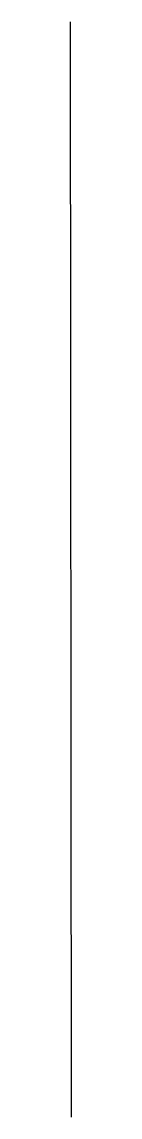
# Model space of a CAD drawing. Extents: x -3.5 to -3.5, y 34.2 to 91.
import ezdxf

# ---------------------------------------------------------------- set-up
doc = ezdxf.new("R2010")
doc.units = 0
doc.header["$MEASUREMENT"] = 0

msp = doc.modelspace()

# ---------------------------------------------------------------- linework, layer by layer
at = {"linetype": 'Continuous'}
msp.add_line((-3.487, 34.174), (-3.538, 91.036), dxfattribs=at)

doc.saveas('drawing.dxf')
